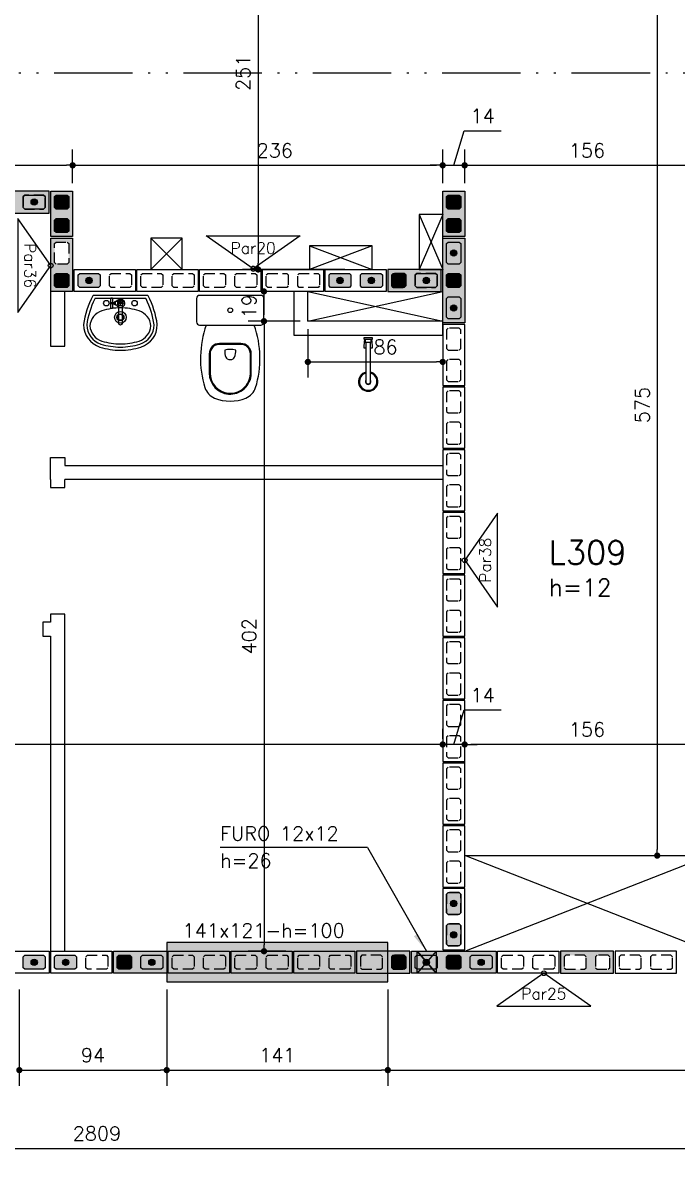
# Model space of a CAD drawing. Extents: x -14651 to 11095, y -4567 to -1290.
# Drawn here: x 1807 to 2224, y -4285 to -3557 of the extents above; entities that cross this region are included whole.
import ezdxf
from ezdxf.enums import TextEntityAlignment as Align

# ---------------------------------------------------------------- set-up
doc = ezdxf.new("R2010")
doc.units = 0
doc.header["$LTSCALE"] = 25
doc.linetypes.add('DASHED2', pattern=[0.375, 0.25, -0.125])
doc.linetypes.add('ESTILO_TQS_0004', pattern=[3.3, 2, -0.4, 0.05, -0.4, 0.05, -0.4])
for name, color, linetype in [('213', 252, 'Continuous'), ('241', 2, 'Continuous'), ('247', 50, 'Continuous'), ('248', 100, 'Continuous'), ('249', 20, 'Continuous'), ('252', 1, 'Continuous'), ('ABERTURAS', 53, 'Continuous'), ('ac-furo', 170, 'Continuous'), ('ALVENARIA NÃO ESTRUTURAL', 242, 'Continuous'), ('Arranque', 14, 'Continuous'), ('COTA', 1, 'Continuous'), ('EIXOS', 1, 'ESTILO_TQS_0004'), ('FERRO', 5, 'Continuous'), ('H2', 252, 'Continuous'), ('L-D', 2, 'Continuous'), ('L-N', 4, 'Continuous'), ('Linha_fina', 1, 'Continuous'), ('Pena_1', 1, 'Continuous'), ('Pena_2', 2, 'Continuous'), ('PROJ', 252, 'Continuous'), ('T1', 2, 'Continuous'), ('TJANELA', 2, 'Continuous'), ('VIGA', 3, 'Continuous'), ('XREF-MC41-BAS-PLN-AMO-FINAIS-02.03.08.09$0$BLC_LOU_ATOMO', 1, 'Continuous')]:
    doc.layers.add(name, color=color, linetype=linetype)
doc.styles.add('COTA', font='romans.shx')
doc.styles.get("Standard").update_dxf_attribs({"font": 'romans.shx'})
doc.styles.add('Texto1', font='romans.shx', dxfattribs={"height": 9})
doc.dimstyles.new('forma', dxfattribs={"dimscale": 5, "dimtxt": 1.8, "dimasz": 0.8, "dimexe": 2, "dimexo": 1, "dimgap": 1, "dimtad": 1, "dimdec": 1, "dimzin": 9, "dimtxsty": 'COTA', "dimblk1": 'DOT', "dimblk2": 'DOT', "dimsah": 1, "dimcen": 0, "dimdle": 1, "dimclrd": 256, "dimclre": 256, "dimclrt": 2, "dimadec": 0, "dimazin": 0, "dimtfac": 1, "dimtdec": 0, "dimtmove": 0, "dimatfit": 3, "dimfxl": 1, "dimtolj": 1, "dimtzin": 0, "dimarcsym": 0})

# ---------------------------------------------------------------- blocks, each defined once
blk = doc.blocks.new('P4015', base_point=(5842102.11612, -8124149.02973))
blk.add_lwpolyline([(5842082.61612, -8124156.02973), (5842121.61612, -8124156.02973), (5842121.61612, -8124142.02973), (5842082.61612, -8124142.02973), (5842082.61612, -8124156.02973)])
at = {"color": 1, "linetype": 'DASHED2'}
for points in [[(5842085.11612, -8124152.52973), (5842086.11612, -8124153.52973), (5842098.11612, -8124153.52973), (5842099.11612, -8124152.52973), (5842099.11612, -8124145.52973), (5842098.11612, -8124144.52973), (5842086.11612, -8124144.52973), (5842085.11612, -8124145.52973), (5842085.11612, -8124152.52973)], [(5842105.11612, -8124152.52973), (5842106.11612, -8124153.52973), (5842118.11612, -8124153.52973), (5842119.11612, -8124152.52973), (5842119.11612, -8124145.52973), (5842118.11612, -8124144.52973), (5842106.11612, -8124144.52973), (5842105.11612, -8124145.52973), (5842105.11612, -8124152.52973)]]:
    blk.add_lwpolyline(points, dxfattribs=at)
blk = doc.blocks.new('P3515')
at = {"layer": '248'}
h = blk.add_hatch(color=100, dxfattribs=at)
h.paths.add_polyline_path([(17, 7), (-17, 7), (-17, -7), (17, -7)])
h.paths.add_polyline_path([(-5.5, -3.5), (-6.5, -4.5), (-13.5, -4.5), (-14.5, -3.5), (-14.5, 3.5), (-13.5, 4.5), (-6.5, 4.5), (-5.5, 3.5)], flags=16)
h.paths.add_polyline_path([(0.5, 3.5), (1.5, 4.5), (13.5, 4.5), (14.5, 3.5), (14.5, -3.5), (13.5, -4.5), (1.5, -4.5), (0.5, -3.5)], flags=16)
blk.add_lwpolyline([(-17, -7), (17, -7), (17, 7), (-17, 7), (-17, -7)])
at = {"color": 1, "linetype": 'DASHED2'}
for points in [[(-14.5, -3.5), (-13.5, -4.5), (-6.5, -4.5), (-5.5, -3.5), (-5.5, 3.5), (-6.5, 4.5), (-13.5, 4.5), (-14.5, 3.5), (-14.5, -3.5)], [(0.5, -3.5), (1.5, -4.5), (13.5, -4.5), (14.5, -3.5), (14.5, 3.5), (13.5, 4.5), (1.5, 4.5), (0.5, 3.5), (0.5, -3.5)]]:
    blk.add_lwpolyline(points, dxfattribs=at)
blk = doc.blocks.new('P5515')
at = {"layer": '249'}
h = blk.add_hatch(color=20, dxfattribs=at)
h.paths.add_polyline_path([(-27, 7), (-27, -7), (27, -7), (27, 7)])
h.paths.add_polyline_path([(-10.5, -3.5), (-11.5, -4.5), (-23.5, -4.5), (-24.5, -3.5), (-24.5, 3.5), (-23.5, 4.5), (-11.5, 4.5), (-10.5, 3.5)], flags=16)
h.paths.add_polyline_path([(-4.5, 3.5), (-3.5, 4.5), (3.5, 4.5), (4.5, 3.5), (4.5, -3.5), (3.5, -4.5), (-3.5, -4.5), (-4.5, -3.5)], flags=16)
h.paths.add_polyline_path([(10.5, 3.5), (11.5, 4.5), (23.5, 4.5), (24.5, 3.5), (24.5, -3.5), (23.5, -4.5), (11.5, -4.5), (10.5, -3.5)], flags=16)
blk.add_lwpolyline([(27, 7), (-27, 7), (-27, -7), (27, -7), (27, 7)])
at = {"color": 1, "linetype": 'DASHED2'}
for points in [[(-10.5, 3.5), (-11.5, 4.5), (-23.5, 4.5), (-24.5, 3.5), (-24.5, -3.5), (-23.5, -4.5), (-11.5, -4.5), (-10.5, -3.5), (-10.5, 3.5)], [(4.5, 3.5), (3.5, 4.5), (-3.5, 4.5), (-4.5, 3.5), (-4.5, -3.5), (-3.5, -4.5), (3.5, -4.5), (4.5, -3.5), (4.5, 3.5)], [(24.5, 3.5), (23.5, 4.5), (11.5, 4.5), (10.5, 3.5), (10.5, -3.5), (11.5, -4.5), (23.5, -4.5), (24.5, -3.5), (24.5, 3.5)]]:
    blk.add_lwpolyline(points, dxfattribs=at)
blk = doc.blocks.new('P3015')
at = {"layer": '252'}
h = blk.add_hatch(color=21, dxfattribs=at)
h.paths.add_polyline_path([(14.5, -7), (14.5, 7), (-14.5, 7), (-14.5, -7)])
h.paths.add_polyline_path([(3, 3.5), (4, 4.5), (11, 4.5), (12, 3.5), (12, -3.5), (11, -4.5), (4, -4.5), (3, -3.5)], flags=16)
h.paths.add_polyline_path([(-3, -3.5), (-4, -4.5), (-11, -4.5), (-12, -3.5), (-12, 3.5), (-11, 4.5), (-4, 4.5), (-3, 3.5)], flags=16)
blk.add_lwpolyline([(-14.5, -7), (14.5, -7), (14.5, 7), (-14.5, 7), (-14.5, -7)])
at = {"color": 1, "linetype": 'DASHED2'}
for points in [[(-12, -3.5), (-11, -4.5), (-4, -4.5), (-3, -3.5), (-3, 3.5), (-4, 4.5), (-11, 4.5), (-12, 3.5), (-12, -3.5)], [(3, -3.5), (4, -4.5), (11, -4.5), (12, -3.5), (12, 3.5), (11, 4.5), (4, 4.5), (3, 3.5), (3, -3.5)]]:
    blk.add_lwpolyline(points, dxfattribs=at)
blk = doc.blocks.new('_IDNPAR_2')
at = {"color": 3}
blk.add_lwpolyline([(1, -0.7), (0, 0), (-1, -0.7)], close=True, dxfattribs=at)
blk.add_circle((0, 0), 0.05, dxfattribs=at)
at = {"layer": '247', "color": 2, "style": 'COTA', "flags": 8}
blk.add_attdef('ID', text='', height=0.24, dxfattribs=at).set_placement((0, -0.438), align=Align.MIDDLE_CENTER)
blk = doc.blocks.new('GR-1409')
at = {"layer": '213'}
h = blk.add_hatch(color=256, dxfattribs=at)
h.paths.add_polyline_path([(-6, 4.5), (-7, 3.5), (-7, -3.5), (-6, -4.5), (6, -4.5), (7, -3.5), (7, 3.5), (6, 4.5)])
h.paths.add_polyline_path([(-2, 0, 1), (2, 0, 1)], flags=16)
at = {"layer": 'Arranque'}
blk.add_hatch(color=256, dxfattribs=at).paths.add_polyline_path([(-2, 0, 1), (2, 0, 1)])
at = {"layer": '213'}
blk.add_lwpolyline([(-7, 3.5), (-6, 4.5), (6, 4.5), (7, 3.5), (7, -3.5), (6, -4.5), (-6, -4.5), (-7, -3.5), (-7, 3.5)], dxfattribs=at)
at = {"layer": 'FERRO', "linetype": 'Continuous'}
blk.add_circle((0, 0), 2, dxfattribs=at)
blk = doc.blocks.new('GR-0909')
at = {"layer": '213'}
h = blk.add_hatch(color=256, dxfattribs=at)
h.paths.add_polyline_path([(3.5, -4.5), (4.5, -3.5), (4.500001, 3.5), (3.500001, 4.5), (-3.499999, 4.5), (-4.499999, 3.5), (-4.5, -3.5), (-3.5, -4.5)])
h.paths.add_polyline_path([(-2, 0, -1), (2, 0, -1)], flags=16)
at = {"layer": 'Arranque'}
blk.add_hatch(color=256, dxfattribs=at).paths.add_polyline_path([(2, 0, 1), (-2, 0, 1)])
at = {"layer": '213'}
blk.add_lwpolyline([(3.500001, 4.5), (4.500001, 3.5), (4.5, -3.5), (3.5, -4.5), (-3.5, -4.5), (-4.5, -3.5), (-4.499999, 3.5), (-3.499999, 4.5), (3.500001, 4.5)], dxfattribs=at)
at = {"layer": 'FERRO', "linetype": 'Continuous'}
blk.add_circle((0, 0), 2, dxfattribs=at)
blk = doc.blocks.new('_Dot')
at = {"color": 0, "linetype": 'ByBlock', "lineweight": -2}
blk.add_line((-0.5, 0), (-1, 0), dxfattribs=at)
at = {"color": 0, "linetype": 'ByBlock', "const_width": 0.5}
blk.add_lwpolyline([(-0.25, 0, 1), (0.25, 0, 1)], format="xyb", close=True, dxfattribs=at)
blk = doc.blocks.new('*D114')
at = {"layer": 'COTA', "lineweight": -2, "transparency": 16777216}
for p, q in [((1804.52, -4174.1), (1804.52, -4235.44)), ((1898.52, -4174.1), (1898.52, -4235.44)), ((1808.52, -4225.44), (1894.52, -4225.44))]:
    blk.add_line(p, q, dxfattribs=at)
at = {"layer": 'Defpoints', "color": 0, "transparency": 16777216}
for p in [(1804.52, -4169.1), (1898.52, -4169.1), (1898.52, -4225.44)]:
    blk.add_point(p, dxfattribs=at)
at = {"layer": 'COTA', "lineweight": -2, "transparency": 16777216, "xscale": 4, "yscale": 4, "zscale": 4, "rotation": 180}
blk.add_blockref('_Dot', (1804.52, -4225.44), dxfattribs=at)
at = {"layer": 'COTA', "lineweight": -2, "transparency": 16777216, "xscale": 4, "yscale": 4, "zscale": 4}
blk.add_blockref('_Dot', (1898.52, -4225.44), dxfattribs=at)
at = {"layer": 'COTA', "color": 2, "transparency": 16777216, "insert": (1851.52, -4215.94), "char_height": 9, "attachment_point": 5, "style": 'COTA'}
blk.add_mtext('\\A1;94 ', dxfattribs=at)
blk = doc.blocks.new('*D115')
at = {"layer": 'COTA', "lineweight": -2, "transparency": 16777216}
for p, q in [((1898.52, -4174.1), (1898.52, -4235.44)), ((2039.52, -4174.1), (2039.52, -4235.44)), ((1902.52, -4225.44), (2035.52, -4225.44))]:
    blk.add_line(p, q, dxfattribs=at)
at = {"layer": 'Defpoints', "color": 0, "transparency": 16777216}
for p in [(1898.52, -4169.1), (2039.52, -4169.1), (2039.52, -4225.44)]:
    blk.add_point(p, dxfattribs=at)
at = {"layer": 'COTA', "lineweight": -2, "transparency": 16777216, "xscale": 4, "yscale": 4, "zscale": 4, "rotation": 180}
blk.add_blockref('_Dot', (1898.52, -4225.44), dxfattribs=at)
at = {"layer": 'COTA', "lineweight": -2, "transparency": 16777216, "xscale": 4, "yscale": 4, "zscale": 4}
blk.add_blockref('_Dot', (2039.52, -4225.44), dxfattribs=at)
at = {"layer": 'COTA', "color": 2, "transparency": 16777216, "insert": (1969.02, -4215.94), "char_height": 9, "attachment_point": 5, "style": 'COTA'}
blk.add_mtext('\\A1;141 ', dxfattribs=at)
blk = doc.blocks.new('*D116')
at = {"layer": 'COTA', "lineweight": -2, "transparency": 16777216}
for p, q in [((2039.52, -4174.1), (2039.52, -4235.44)), ((2493.52, -4174.1), (2493.52, -4235.44)), ((2043.52, -4225.44), (2489.52, -4225.44))]:
    blk.add_line(p, q, dxfattribs=at)
at = {"layer": 'Defpoints', "color": 0, "transparency": 16777216}
for p in [(2039.52, -4169.1), (2493.52, -4169.1), (2493.52, -4225.44)]:
    blk.add_point(p, dxfattribs=at)
at = {"layer": 'COTA', "lineweight": -2, "transparency": 16777216, "xscale": 4, "yscale": 4, "zscale": 4, "rotation": 180}
blk.add_blockref('_Dot', (2039.52, -4225.44), dxfattribs=at)
at = {"layer": 'COTA', "lineweight": -2, "transparency": 16777216, "xscale": 4, "yscale": 4, "zscale": 4}
blk.add_blockref('_Dot', (2493.52, -4225.44), dxfattribs=at)
at = {"layer": 'COTA', "color": 2, "transparency": 16777216, "insert": (2266.52, -4215.94), "char_height": 9, "attachment_point": 5, "style": 'COTA'}
blk.add_mtext('\\A1;454 ', dxfattribs=at)
blk = doc.blocks.new('*D122')
at = {"layer": 'COTA', "lineweight": -2, "transparency": 16777216}
for p, q in [((449.52, -4168.6), (449.52, -4285.45)), ((3258.52, -4168.6), (3258.52, -4285.45)), ((453.52, -4275.45), (3254.52, -4275.45))]:
    blk.add_line(p, q, dxfattribs=at)
at = {"layer": 'Defpoints', "color": 0, "transparency": 16777216}
for p in [(449.52, -4163.6), (3258.52, -4163.6), (3258.52, -4275.45)]:
    blk.add_point(p, dxfattribs=at)
at = {"layer": 'COTA', "lineweight": -2, "transparency": 16777216, "xscale": 4, "yscale": 4, "zscale": 4, "rotation": 180}
blk.add_blockref('_Dot', (449.52, -4275.45), dxfattribs=at)
at = {"layer": 'COTA', "lineweight": -2, "transparency": 16777216, "xscale": 4, "yscale": 4, "zscale": 4}
blk.add_blockref('_Dot', (3258.52, -4275.45), dxfattribs=at)
at = {"layer": 'COTA', "color": 2, "transparency": 16777216, "insert": (1854.02, -4265.95), "char_height": 9, "attachment_point": 5, "style": 'COTA'}
blk.add_mtext('\\A1;2809 ', dxfattribs=at)
blk = doc.blocks.new('XREF-MC41-BAS-PLN-AMO-FINAIS-02.03.08.09$0$CUBA03')
at = {"layer": 'PROJ'}
for p, q in [((-0.01, -0.05), (0.01, -0.05)), ((0, -0.06), (0, -0.04))]:
    blk.add_line(p, q, dxfattribs=at)
for points in [[(-0.1306, -0.3297, 0.077416), (0, -0.35, 0.077416), (0.1306, -0.3297, 0.326333), (0.235, -0.1868, 0.08687), (0.1764, -0.0027, 0.279276), (0.172, 0), (-0.172, 0, 0.279276), (-0.1764, -0.0027, 0.08687), (-0.235, -0.1868, 0.326333)], [(0.215, -0.1881, 0.080556), (0.1642, -0.0228, 0.285352), (0.1597, -0.02), (-0.1597, -0.02, 0.285352), (-0.1642, -0.0228, 0.080556), (-0.215, -0.1881, 0.323537), (-0.1245, -0.3106, 0.077416), (0, -0.33, 0.077416), (0.1245, -0.3106, 0.323537)], [(0.1185, -0.0985, 0.077416), (0, -0.08, 0.077416), (-0.1185, -0.0985, 0.305715), (-0.1947, -0.195, 0.305715), (-0.1185, -0.2915, 0.077416), (0, -0.31, 0.077416), (0.1185, -0.2915, 0.305715), (0.1947, -0.195, 0.305715)]]:
    blk.add_lwpolyline(points, format="xyb", close=True, dxfattribs=at)
for centre, radius in [((-0.09, -0.05), 0.0175), ((0, -0.05), 0.0175), ((0.09, -0.05), 0.0175), ((0, -0.14), 0.0375), ((0, -0.14), 0.0225)]:
    blk.add_circle(centre, radius, dxfattribs=at)
blk = doc.blocks.new('A$Cf20c1e06')
at = {"layer": 'ALVENARIA NÃO ESTRUTURAL'}
for p, q in [((18.2327, 6.6353), (18.1427, 6.6353)), ((18.1427, 6.6353), (18.1427, 6.2853)), ((18.2327, 6.2853), (18.2327, 6.6353)), ((19.6927, 6.6353), (19.6927, 6.3553)), ((19.7827, 6.6353), (19.6927, 6.6353)), ((19.6927, 6.6353), (19.6927, 6.6353)), ((19.6927, 6.6353), (19.6927, 6.3553)), ((19.7527, 6.6353), (19.6927, 6.6353)), ((19.7827, 6.4453), (19.7827, 6.6353)), ((20.6427, 6.4453), (19.7827, 6.4453)), ((20.6427, 6.3553), (20.6427, 6.4453)), ((20.6427, 6.3553), (20.6427, 6.4153)), ((19.6927, 6.3553), (20.6427, 6.3553)), ((19.6927, 6.3553), (20.6427, 6.3553)), ((18.1427, 6.2853), (18.2327, 6.2853)), ((18.1427, 5.4353), (18.1427, 5.5753)), ((18.1427, 5.5753), (18.2327, 5.5753)), ((18.2327, 5.5753), (18.2327, 5.5253)), ((18.2327, 5.5253), (20.6427, 5.5253)), ((20.6427, 5.5253), (20.6427, 5.4353)), ((18.1427, 5.4353), (18.1427, 5.3853)), ((20.6427, 5.4353), (18.2327, 5.4353)), ((18.2327, 5.3853), (18.2327, 5.4353)), ((18.1427, 5.3853), (18.2327, 5.3853)), ((18.1427, 4.5253), (18.0927, 4.5253)), ((18.0927, 4.5253), (18.0927, 4.4353)), ((18.2327, 4.5753), (18.1427, 4.5753)), ((18.1427, 4.5753), (18.1427, 4.5253)), ((18.2327, 2.4253), (18.2327, 4.5753)), ((18.0927, 4.4353), (18.1427, 4.4353)), ((18.1427, 4.4353), (18.1427, 2.4253)), ((18.1427, 2.4253), (18.2327, 2.4253))]:
    blk.add_line(p, q, dxfattribs=at)
at = {"layer": 'Pena_1'}
for p, q in [((19.7827, 6.6353), (20.6427, 6.4453)), ((19.7827, 6.4453), (20.6427, 6.6353))]:
    blk.add_line(p, q, dxfattribs=at)
at = {"layer": 'PROJ'}
for points in [[(18.5366, 6.5655), (18.5511, 6.5655), (18.5511, 6.571), (18.5565, 6.571), (18.5565, 6.573), (18.5644, 6.573, -1.408938), (18.598, 6.5354), (18.5981, 6.4307, -0.999996), (18.5775, 6.4307), (18.5775, 6.5354, -0.168827), (18.5644, 6.5472), (18.5565, 6.5472), (18.5565, 6.5492), (18.5511, 6.5492), (18.5511, 6.5547), (18.5366, 6.5547), (18.5366, 6.5266), (18.5257, 6.5266), (18.5257, 6.5936), (18.5366, 6.5936), (18.5366, 6.5656)], [(19.0727, 6.4803), (19.0727, 6.4443), (19.0727, 6.4403, 0.414214), (19.0927, 6.4203), (19.4827, 6.4203, 0.414214), (19.5027, 6.4403), (19.5027, 6.5903, 0.414214), (19.4827, 6.6103), (19.0927, 6.6103, 0.414214), (19.0727, 6.5903)], [(19.1594, 6.2369), (19.1594, 6.1142, 0.391339), (19.2777, 5.9863, 0.428002), (19.416, 6.1102), (19.4161, 6.2369, 0.416278), (19.3553, 6.2977), (19.2201, 6.2977, 0.413625)], [(19.3228, 6.2614, 0.10791), (19.2526, 6.261, 0.124585), (19.2604, 6.2164, 0.161338), (19.2691, 6.2045, 0.122351), (19.2877, 6.2, 0.122351), (19.3064, 6.2045, 0.167944), (19.3151, 6.2164, 0.125904), (19.3228, 6.2614)]]:
    blk.add_lwpolyline(points, format="xyb", close=True, dxfattribs=at)
for points in [[(18.5366, 6.5655), (18.5366, 6.5602), (18.5366, 6.5601), (18.5366, 6.5547)], [(18.5511, 6.5655), (18.5511, 6.5547)], [(18.5565, 6.5492), (18.5565, 6.571)], [(18.5644, 6.573), (18.5761, 6.573)], [(18.5766, 6.5472), (18.5644, 6.5472)], [(18.5775, 6.5366), (18.5775, 6.5365)], [(20.1487, 6.3207), (20.1428, 6.3207), (20.1389, 6.275), (20.1522, 6.275)], [(20.1832, 6.275), (20.1959, 6.275), (20.1927, 6.3207), (20.1867, 6.3207)]]:
    blk.add_lwpolyline(points, dxfattribs=at)
for points in [[(18.5775, 6.5354), (18.5775, 6.5603, -0.995421), (18.598, 6.5603), (18.598, 6.5354)], [(19.1347, 6.4203, 0.160999), (19.1261, 6.0214, 0.2149), (19.1877, 5.9553, 0.2), (19.3877, 5.9553, 0.2149), (19.4494, 6.0214, 0.160999), (19.4408, 6.4203)], [(20.1927, 6.3303, 0.414214), (20.1947, 6.3323), (20.1947, 6.3403), (20.1407, 6.3403), (20.1407, 6.3323, 0.414214), (20.1427, 6.3303), (20.1927, 6.3303)], [(19.1537, 6.2369), (19.1537, 6.1142, 0.391339), (19.2773, 5.9806, 0.428196), (19.4217, 6.1101), (19.4217, 6.2369, 0.416194), (19.3553, 6.3033), (19.2201, 6.3033, 0.413638), (19.1537, 6.2369)], [(20.1467, 6.3303, -0.414214), (20.1487, 6.3283), (20.1487, 6.3128, 0.414214), (20.1507, 6.3108), (20.1847, 6.3108), (20.1867, 6.3128), (20.1867, 6.3283, -0.414214), (20.1887, 6.3303)], [(20.1522, 6.3108), (20.1522, 6.0603, 1), (20.1832, 6.0603), (20.1832, 6.3108)]]:
    blk.add_lwpolyline(points, format="xyb", dxfattribs=at)
for centre, radius in [((18.5311, 6.5601), 0.00544), ((18.5877, 6.4703), 0.019), ((19.2877, 6.5153), 0.015)]:
    blk.add_circle(centre, radius, dxfattribs=at)
for centre, radius, start, end in [((18.5877, 6.5603), 0.0173, 306.58515, 233.46354), ((20.1677, 6.0603), 0.062, 104.48238, 75.51462), ((20.1677, 6.0603), 0.0554, 106.24666, 73.74992), ((20.1677, 6.0603), 0.0179, 149.74513, 30.23478)]:
    blk.add_arc(centre, radius, start, end, dxfattribs=at)
at = {"layer": 'XREF-MC41-BAS-PLN-AMO-FINAIS-02.03.08.09$0$BLC_LOU_ATOMO'}
blk.add_blockref('XREF-MC41-BAS-PLN-AMO-FINAIS-02.03.08.09$0$CUBA03', (18.5877, 6.6103), dxfattribs=at)
blk = doc.blocks.new('furo 12 x12')
at = {"layer": 'H2'}
for points in [[(-1405.39, -3672.05), (-1399.38, -3665.04), (-1411.38, -3665.04)], [(-1411.38, -3679.04), (-1405.39, -3672.05), (-1411.38, -3665.04)], [(-1399.38, -3679.08), (-1399.38, -3665.04), (-1405.39, -3672.05)], [(-1405.39, -3672.05), (-1411.38, -3679.04), (-1411.38, -3679.08), (-1399.38, -3679.08)]]:
    blk.add_hatch(color=256, dxfattribs=at).paths.add_polyline_path(points)
at = {"layer": 'Pena_2', "ltscale": 0.5}
blk.add_lwpolyline([(-1411.38, -3665.04), (-1399.38, -3665.04), (-1399.38, -3679.08), (-1411.38, -3679.08)], close=True, dxfattribs=at)
at = {"layer": 'VIGA', "ltscale": 0.5}
for p, q in [((-1399.38, -3665.04), (-1411.38, -3679.04)), ((-1399.38, -3679.08), (-1411.38, -3665.04))]:
    blk.add_line(p, q, dxfattribs=at)
blk = doc.blocks.new('ss')
at = {"layer": 'Linha_fina'}
blk.add_solid([(0, 0), (-2.5, -0.29), (-2.5, 0.3)], dxfattribs=at)
blk = doc.blocks.new('*D177')
at = {"layer": 'COTA', "lineweight": -2, "transparency": 16777216}
for p, q in [((1649.52, -3659.6), (1649.52, -3638.13)), ((1838.52, -3659.6), (1838.52, -3638.13)), ((1653.52, -3648.13), (1834.52, -3648.13))]:
    blk.add_line(p, q, dxfattribs=at)
at = {"layer": 'Defpoints', "color": 0, "transparency": 16777216}
for p in [(1838.52, -3648.13), (1649.52, -3664.6), (1838.52, -3664.6)]:
    blk.add_point(p, dxfattribs=at)
at = {"layer": 'COTA', "lineweight": -2, "transparency": 16777216, "xscale": 4, "yscale": 4, "zscale": 4, "rotation": 180}
blk.add_blockref('_Dot', (1649.52, -3648.13), dxfattribs=at)
at = {"layer": 'COTA', "lineweight": -2, "transparency": 16777216, "xscale": 4, "yscale": 4, "zscale": 4}
blk.add_blockref('_Dot', (1838.52, -3648.13), dxfattribs=at)
at = {"layer": 'COTA', "color": 2, "transparency": 16777216, "insert": (1744.02, -3638.63), "char_height": 9, "attachment_point": 5, "style": 'COTA'}
blk.add_mtext('\\A1;189 ', dxfattribs=at)
blk = doc.blocks.new('*D178')
at = {"layer": 'COTA', "lineweight": -2, "transparency": 16777216}
for p, q in [((1838.52, -3659.6), (1838.52, -3638.13)), ((2074.52, -3659.6), (2074.52, -3638.13)), ((1842.52, -3648.13), (2070.52, -3648.13))]:
    blk.add_line(p, q, dxfattribs=at)
at = {"layer": 'Defpoints', "color": 0, "transparency": 16777216}
for p in [(2074.52, -3648.13), (1838.52, -3664.6), (2074.52, -3664.6)]:
    blk.add_point(p, dxfattribs=at)
at = {"layer": 'COTA', "lineweight": -2, "transparency": 16777216, "xscale": 4, "yscale": 4, "zscale": 4, "rotation": 180}
blk.add_blockref('_Dot', (1838.52, -3648.13), dxfattribs=at)
at = {"layer": 'COTA', "lineweight": -2, "transparency": 16777216, "xscale": 4, "yscale": 4, "zscale": 4}
blk.add_blockref('_Dot', (2074.52, -3648.13), dxfattribs=at)
at = {"layer": 'COTA', "color": 2, "transparency": 16777216, "insert": (1967.43, -3638.63), "char_height": 9, "attachment_point": 5, "style": 'COTA'}
blk.add_mtext('\\A1;236 ', dxfattribs=at)
blk = doc.blocks.new('*D179')
at = {"layer": 'COTA', "lineweight": -2, "transparency": 16777216}
for p, q in [((2081.52, -3648.13), (2088.12, -3626.13)), ((2088.12, -3626.13), (2111.83, -3626.13)), ((2074.52, -3659.6), (2074.52, -3638.13)), ((2088.52, -3659.6), (2088.52, -3638.13)), ((2070.52, -3648.13), (2066.52, -3648.13)), ((2074.52, -3648.13), (2088.52, -3648.13)), ((2074.52, -3648.13), (2088.52, -3648.13)), ((2092.52, -3648.13), (2096.52, -3648.13))]:
    blk.add_line(p, q, dxfattribs=at)
at = {"layer": 'Defpoints', "color": 0, "transparency": 16777216}
for p in [(2088.52, -3648.13), (2074.52, -3664.6), (2088.52, -3664.6)]:
    blk.add_point(p, dxfattribs=at)
at = {"layer": 'COTA', "lineweight": -2, "transparency": 16777216, "xscale": 4, "yscale": 4, "zscale": 4}
blk.add_blockref('_Dot', (2074.52, -3648.13), dxfattribs=at)
at = {"layer": 'COTA', "lineweight": -2, "transparency": 16777216, "xscale": 4, "yscale": 4, "zscale": 4, "rotation": 180}
blk.add_blockref('_Dot', (2088.52, -3648.13), dxfattribs=at)
at = {"layer": 'COTA', "color": 2, "transparency": 16777216, "insert": (2099.97, -3616.63), "char_height": 9, "attachment_point": 5, "style": 'COTA'}
blk.add_mtext('\\A1;14 ', dxfattribs=at)
blk = doc.blocks.new('*D180')
at = {"layer": 'COTA', "lineweight": -2, "transparency": 16777216}
for p, q in [((2088.52, -3659.6), (2088.52, -3638.13)), ((2244.52, -3659.6), (2244.52, -3638.13)), ((2092.52, -3648.13), (2240.52, -3648.13))]:
    blk.add_line(p, q, dxfattribs=at)
at = {"layer": 'Defpoints', "color": 0, "transparency": 16777216}
for p in [(2244.52, -3648.13), (2088.52, -3664.6), (2244.52, -3664.6)]:
    blk.add_point(p, dxfattribs=at)
at = {"layer": 'COTA', "lineweight": -2, "transparency": 16777216, "xscale": 4, "yscale": 4, "zscale": 4, "rotation": 180}
blk.add_blockref('_Dot', (2088.52, -3648.13), dxfattribs=at)
at = {"layer": 'COTA', "lineweight": -2, "transparency": 16777216, "xscale": 4, "yscale": 4, "zscale": 4}
blk.add_blockref('_Dot', (2244.52, -3648.13), dxfattribs=at)
at = {"layer": 'COTA', "color": 2, "transparency": 16777216, "insert": (2166.52, -3638.63), "char_height": 9, "attachment_point": 5, "style": 'COTA'}
blk.add_mtext('\\A1;156 ', dxfattribs=at)
blk = doc.blocks.new('*D289')
at = {"layer": 'COTA', "lineweight": -2, "transparency": 16777216}
for p, q in [((1983.52, -3728.6), (1950.52, -3728.6)), ((1960.52, -3732.6), (1960.52, -3743.6)), ((1983.52, -3747.6), (1950.52, -3747.6))]:
    blk.add_line(p, q, dxfattribs=at)
at = {"layer": 'Defpoints', "color": 0, "transparency": 16777216}
for p in [(1988.52, -3728.6), (1960.52, -3747.6), (1988.52, -3747.6)]:
    blk.add_point(p, dxfattribs=at)
at = {"layer": 'COTA', "lineweight": -2, "transparency": 16777216, "xscale": 4, "yscale": 4, "zscale": 4}
for p, rotation in [((1960.52, -3728.6), 90), ((1960.52, -3747.6), 270)]:
    blk.add_blockref('_Dot', p, dxfattribs=dict(at, rotation=rotation))
at = {"layer": 'COTA', "color": 2, "transparency": 16777216, "insert": (1951.02, -3738.1), "char_height": 9, "attachment_point": 5, "rotation": 90, "style": 'COTA'}
blk.add_mtext('\\A1;19 ', dxfattribs=at)
blk = doc.blocks.new('*D290')
at = {"layer": 'COTA', "lineweight": -2, "transparency": 16777216}
for p, q in [((1988.52, -3752.6), (1988.52, -3783.57)), ((2074.52, -3752.6), (2074.52, -3783.57)), ((1992.52, -3773.57), (2070.52, -3773.57))]:
    blk.add_line(p, q, dxfattribs=at)
at = {"layer": 'Defpoints', "color": 0, "transparency": 16777216}
for p in [(1988.52, -3747.6), (2074.52, -3747.6), (2074.52, -3773.57)]:
    blk.add_point(p, dxfattribs=at)
at = {"layer": 'COTA', "lineweight": -2, "transparency": 16777216, "xscale": 4, "yscale": 4, "zscale": 4, "rotation": 180}
blk.add_blockref('_Dot', (1988.52, -3773.57), dxfattribs=at)
at = {"layer": 'COTA', "lineweight": -2, "transparency": 16777216, "xscale": 4, "yscale": 4, "zscale": 4}
blk.add_blockref('_Dot', (2074.52, -3773.57), dxfattribs=at)
at = {"layer": 'COTA', "color": 2, "transparency": 16777216, "insert": (2038.06, -3764.07), "char_height": 9, "attachment_point": 5, "style": 'COTA'}
blk.add_mtext('\\A1;86 ', dxfattribs=at)
blk = doc.blocks.new('*D211')
at = {"layer": 'COTA', "lineweight": -2, "transparency": 16777216}
for p, q in [((1983.52, -3747.6), (1950.56, -3747.6)), ((1960.56, -3751.6), (1960.56, -4145.6)), ((1974.52, -4149.6), (1950.56, -4149.6))]:
    blk.add_line(p, q, dxfattribs=at)
at = {"layer": 'Defpoints', "color": 0, "transparency": 16777216}
for p in [(1988.52, -3747.6), (1960.56, -4149.6), (1979.52, -4149.6)]:
    blk.add_point(p, dxfattribs=at)
at = {"layer": 'COTA', "lineweight": -2, "transparency": 16777216, "xscale": 4, "yscale": 4, "zscale": 4}
for p, rotation in [((1960.56, -3747.6), 90), ((1960.56, -4149.6), 270)]:
    blk.add_blockref('_Dot', p, dxfattribs=dict(at, rotation=rotation))
at = {"layer": 'COTA', "color": 2, "transparency": 16777216, "insert": (1951.06, -3948.6), "char_height": 9, "attachment_point": 5, "rotation": 90, "style": 'COTA'}
blk.add_mtext('\\A1;402 ', dxfattribs=at)
blk = doc.blocks.new('*D239')
at = {"layer": 'COTA', "lineweight": -2, "transparency": 16777216}
for p, q in [((2014.02, -3463.6), (1946.82, -3463.6)), ((1956.82, -3467.6), (1956.82, -3710.6)), ((2012.04, -3714.6), (1946.82, -3714.6))]:
    blk.add_line(p, q, dxfattribs=at)
at = {"layer": 'Defpoints', "color": 0, "transparency": 16777216}
for p in [(2019.02, -3463.6), (1956.82, -3714.6), (2017.04, -3714.6)]:
    blk.add_point(p, dxfattribs=at)
at = {"layer": 'COTA', "lineweight": -2, "transparency": 16777216, "xscale": 4, "yscale": 4, "zscale": 4}
for p, rotation in [((1956.82, -3463.6), 90), ((1956.82, -3714.6), 270)]:
    blk.add_blockref('_Dot', p, dxfattribs=dict(at, rotation=rotation))
at = {"layer": 'COTA', "color": 2, "transparency": 16777216, "insert": (1947.32, -3589.1), "char_height": 9, "attachment_point": 5, "rotation": 90, "style": 'COTA'}
blk.add_mtext('\\A1;251 ', dxfattribs=at)
blk = doc.blocks.new('*D244')
at = {"layer": 'COTA', "lineweight": -2, "transparency": 16777216}
for p, q in [((2088.52, -4033.61), (2088.52, -4007.65)), ((2244.52, -4025.32), (2244.52, -4007.65)), ((2240.52, -4017.65), (2092.52, -4017.65))]:
    blk.add_line(p, q, dxfattribs=at)
at = {"layer": 'Defpoints', "color": 0, "transparency": 16777216}
for p in [(2088.52, -4017.65), (2244.52, -4030.32), (2088.52, -4038.61)]:
    blk.add_point(p, dxfattribs=at)
at = {"layer": 'COTA', "lineweight": -2, "transparency": 16777216, "xscale": 4, "yscale": 4, "zscale": 4, "rotation": 180}
blk.add_blockref('_Dot', (2088.52, -4017.65), dxfattribs=at)
at = {"layer": 'COTA', "lineweight": -2, "transparency": 16777216, "xscale": 4, "yscale": 4, "zscale": 4}
blk.add_blockref('_Dot', (2244.52, -4017.65), dxfattribs=at)
at = {"layer": 'COTA', "color": 2, "transparency": 16777216, "insert": (2166.52, -4008.15), "char_height": 9, "attachment_point": 5, "style": 'COTA'}
blk.add_mtext('\\A1;156 ', dxfattribs=at)
blk = doc.blocks.new('*D245')
at = {"layer": 'COTA', "lineweight": -2, "transparency": 16777216}
for p, q in [((2081.52, -4017.65), (2088.12, -3995.65)), ((2088.12, -3995.65), (2111.83, -3995.65)), ((2074.52, -4014.11), (2074.52, -4007.65)), ((2088.52, -4033.61), (2088.52, -4007.65)), ((2070.52, -4017.65), (2066.52, -4017.65)), ((2088.52, -4017.65), (2074.52, -4017.65)), ((2088.52, -4017.65), (2074.52, -4017.65)), ((2092.52, -4017.65), (2096.52, -4017.65))]:
    blk.add_line(p, q, dxfattribs=at)
at = {"layer": 'Defpoints', "color": 0, "transparency": 16777216}
for p in [(2074.52, -4017.65), (2074.52, -4019.11), (2088.52, -4038.61)]:
    blk.add_point(p, dxfattribs=at)
at = {"layer": 'COTA', "lineweight": -2, "transparency": 16777216, "xscale": 4, "yscale": 4, "zscale": 4}
blk.add_blockref('_Dot', (2074.52, -4017.65), dxfattribs=at)
at = {"layer": 'COTA', "lineweight": -2, "transparency": 16777216, "xscale": 4, "yscale": 4, "zscale": 4, "rotation": 180}
blk.add_blockref('_Dot', (2088.52, -4017.65), dxfattribs=at)
at = {"layer": 'COTA', "color": 2, "transparency": 16777216, "insert": (2099.97, -3986.15), "char_height": 9, "attachment_point": 5, "style": 'COTA'}
blk.add_mtext('\\A1;14 ', dxfattribs=at)
blk = doc.blocks.new('*D246')
at = {"layer": 'COTA', "lineweight": -2, "transparency": 16777216}
for p, q in [((1501.52, -4012.65), (1501.52, -4007.65)), ((2074.52, -4014.11), (2074.52, -4007.65)), ((2070.52, -4017.65), (1505.52, -4017.65))]:
    blk.add_line(p, q, dxfattribs=at)
at = {"layer": 'Defpoints', "color": 0, "transparency": 16777216}
for p in [(1501.52, -4017.65), (1501.52, -4017.65), (2074.52, -4019.11)]:
    blk.add_point(p, dxfattribs=at)
at = {"layer": 'COTA', "lineweight": -2, "transparency": 16777216, "xscale": 4, "yscale": 4, "zscale": 4, "rotation": 180}
blk.add_blockref('_Dot', (1501.52, -4017.65), dxfattribs=at)
at = {"layer": 'COTA', "lineweight": -2, "transparency": 16777216, "xscale": 4, "yscale": 4, "zscale": 4}
blk.add_blockref('_Dot', (2074.52, -4017.65), dxfattribs=at)
at = {"layer": 'COTA', "color": 2, "transparency": 16777216, "insert": (1788.02, -4008.15), "char_height": 9, "attachment_point": 5, "style": 'COTA'}
blk.add_mtext('\\A1;573 ', dxfattribs=at)
blk = doc.blocks.new('*D254')
at = {"layer": 'COTA', "lineweight": -2, "transparency": 16777216}
for p, q in [((2164.52, -3513.6), (2221.31, -3513.6)), ((2211.31, -3517.6), (2211.31, -4084.58)), ((2171.52, -4088.58), (2221.31, -4088.58))]:
    blk.add_line(p, q, dxfattribs=at)
at = {"layer": 'Defpoints', "color": 0, "transparency": 16777216}
for p in [(2159.52, -3513.6), (2166.52, -4088.58), (2211.31, -4088.58)]:
    blk.add_point(p, dxfattribs=at)
at = {"layer": 'COTA', "lineweight": -2, "transparency": 16777216, "xscale": 4, "yscale": 4, "zscale": 4}
for p, rotation in [((2211.31, -3513.6), 90), ((2211.31, -4088.58), 270)]:
    blk.add_blockref('_Dot', p, dxfattribs=dict(at, rotation=rotation))
at = {"layer": 'COTA', "color": 2, "transparency": 16777216, "insert": (2201.81, -3801.09), "char_height": 9, "attachment_point": 5, "rotation": 90, "style": 'COTA'}
blk.add_mtext('\\A1;575 ', dxfattribs=at)

msp = doc.modelspace()

# ---------------------------------------------------------------- hatches: boundary and pattern name
at = {"layer": 'ABERTURAS', "transparency": 33554457}
msp.add_hatch(color=256, dxfattribs=at).paths.add_polyline_path([(1898.52, -4169.1), (2039.52, -4169.1), (2039.52, -4144.1), (1898.52, -4144.1)])

# ---------------------------------------------------------------- linework, layer by layer
at = {"layer": 'ABERTURAS'}
msp.add_lwpolyline([(1898.52, -4169.1), (2039.52, -4169.1), (2039.52, -4144.1), (1898.52, -4144.1)], close=True, dxfattribs=at)
at = {"layer": 'ac-furo'}
for p, q in [((2070.27, -4149.6), (2058.27, -4163.6)), ((2058.27, -4149.6), (2070.27, -4163.6)), ((2070.3, -4149.6), (2058.3, -4163.6)), ((2058.3, -4149.6), (2070.3, -4163.6))]:
    msp.add_line(p, q, dxfattribs=at)
for points in [[(2058.27, -4149.6), (2070.27, -4149.6), (2070.27, -4163.6), (2058.27, -4163.6)], [(2058.3, -4149.6), (2070.3, -4149.6), (2070.3, -4163.6), (2058.3, -4163.6)]]:
    msp.add_lwpolyline(points, close=True, dxfattribs=at)
at = {"layer": 'EIXOS'}
msp.add_line((11.7, -3589.1), (3495.96, -3589.1), dxfattribs=at)
at = {"layer": 'Linha_fina'}
for q in [(1932.57, -4083.5), (2064.21, -4149.6)]:
    msp.add_line((2026.54, -4083.5), q, dxfattribs=at)
for points in [[(2088.52, -4149.6), (2244.52, -4088.58)], [(2244.52, -4149.6), (2088.52, -4088.58)]]:
    msp.add_lwpolyline(points, dxfattribs=at)
at = {"layer": 'Pena_1'}
for points in [[(2059.52, -3679.6), (2059.52, -3714.6), (2074.52, -3714.6), (2074.52, -3679.6), (2059.52, -3679.6)], [(2059.52, -3679.6), (2074.52, -3714.6)], [(2074.52, -3679.6), (2059.52, -3714.6)], [(1888.47, -3694.6), (1888.47, -3714.6), (1908.47, -3714.6), (1908.47, -3694.6), (1888.47, -3694.6)], [(1888.47, -3694.6), (1908.47, -3714.6)], [(1908.47, -3694.6), (1888.47, -3714.6)], [(1989.47, -3699.6), (1989.47, -3714.6), (2029.47, -3714.6), (2029.47, -3699.6), (1989.47, -3699.6)], [(1989.47, -3699.6), (2029.47, -3714.6)], [(2029.47, -3699.6), (1989.47, -3714.6)]]:
    msp.add_lwpolyline(points, dxfattribs=at)
at = {"layer": 'VIGA'}
msp.add_lwpolyline([(2088.52, -4088.58), (2244.52, -4088.58)], dxfattribs=at)

# ---------------------------------------------------------------- block references
for name, p in [('GR-1409', (1814.02, -3671.6)), ('GR-0909', (1831.52, -3671.6)), ('GR-0909', (2081.52, -3671.6)), ('GR-0909', (1831.52, -3686.6)), ('GR-0909', (2081.52, -3686.6)), ('GR-0909', (1831.52, -3721.6)), ('GR-1409', (1849.02, -3721.6)), ('GR-1409', (2009.02, -3721.6)), ('GR-1409', (2029.02, -3721.6)), ('GR-0909', (2046.52, -3721.6)), ('GR-1409', (2064.02, -3721.6)), ('GR-0909', (2081.52, -3721.6)), ('GR-1409', (1814.02, -4156.6)), ('GR-1409', (1834.02, -4156.6)), ('GR-0909', (1871.52, -4156.6)), ('GR-1409', (1889.02, -4156.6)), ('GR-0909', (2046.52, -4156.6)), ('GR-1409', (2064.02, -4156.6)), ('GR-0909', (2081.52, -4156.6)), ('GR-1409', (2099.02, -4156.6))]:
    msp.add_blockref(name, p)
at = {"rotation": 90}
for p in [(2081.52, -3704.1), (2081.52, -3739.1), (2081.52, -4119.1), (2081.52, -4139.1)]:
    msp.add_blockref('GR-1409', p, dxfattribs=at)
at = {"layer": '241'}
for p in [(1806.52, -3671.6), (2056.52, -3721.6)]:
    msp.add_blockref('P3515', p, dxfattribs=at)
at = {"layer": '241', "xscale": -1}
for name, p, rotation in [('P3015', (1831.52, -3679.1), 270), ('P3015', (2081.52, -3679.1), 270), ('P3515', (1831.52, -3711.6), 270), ('P5515', (2081.52, -3721.6), 90), ('P4015', (1804.02, -4156.6), 180), ('P4015', (1844.02, -4156.6), 180), ('P3515', (1881.52, -4156.6), 180), ('P4015', (1919.02, -4156.6), 180), ('P4015', (1959.02, -4156.6), 180), ('P4015', (1999.02, -4156.6), 180), ('P5515', (2081.52, -4156.6), 180), ('P4015', (2129.02, -4156.6), 180)]:
    msp.add_blockref(name, p, dxfattribs=dict(at, rotation=rotation))
for p in [(1859.02, -3721.6), (1899.02, -3721.6), (1939.02, -3721.6), (1979.02, -3721.6), (2019.02, -3721.6)]:
    msp.add_blockref('P4015', p, dxfattribs=at)
at = {"layer": '241'}
for name, p, rotation in [('P4015', (2081.52, -3769.1), 270), ('P4015', (2081.52, -3809.1), 270), ('P4015', (2081.52, -3849.1), 270), ('P4015', (2081.52, -3889.1), 270), ('P4015', (2081.52, -3929.1), 270), ('P4015', (2081.52, -3969.1), 270), ('P4015', (2081.52, -4009.1), 270), ('P4015', (2081.52, -4049.1), 270), ('P4015', (2081.52, -4089.1), 270), ('P4015', (2081.52, -4129.1), 270), ('P3515', (2036.52, -4156.6), 180), ('P3515', (2166.52, -4156.6), 180), ('P4015', (2204.02, -4156.6), 180)]:
    msp.add_blockref(name, p, dxfattribs=dict(at, rotation=rotation))
at = {"layer": '247', "linetype": 'Continuous', "xscale": 30, "yscale": 30, "zscale": 30}
for p, rotation, values in [((1824.52, -3712.11), 270, {'ID': 'Par36'}), ((2088.52, -3900.1), 90, {'ID': 'Par38'})]:
    msp.add_blockref('_IDNPAR_2', p, dxfattribs=dict(at, rotation=rotation)).add_auto_attribs(values)
at = {"layer": '247', "linetype": 'Continuous'}
ref = msp.add_blockref('_IDNPAR_2', (1953.65, -3714.1), dxfattribs=dict(at, xscale=-30, yscale=30, zscale=30, rotation=180))
ref.add_attrib('ID', 'Par20', dxfattribs={"color": 2, "height": 7.2, "style": 'COTA', "flags": 8}).set_placement((1953.65, -3700.95), align=Align.MIDDLE_CENTER)
at = {"layer": '247', "linetype": 'Continuous', "xscale": 30, "yscale": 30, "zscale": 30}
msp.add_blockref('_IDNPAR_2', (2139.02, -4163.6), dxfattribs=at).add_auto_attribs({'ID': 'Par25'})
at = {"layer": 'COTA', "xscale": 100, "yscale": 100, "zscale": 100}
msp.add_blockref('A$Cf20c1e06', (10.24, -4392.13), dxfattribs=at)
at = {"layer": 'COTA', "xscale": -4.999999999999998, "yscale": 4.999999999999998, "zscale": 4.999999999999998, "rotation": 123.6559025255237}
msp.add_blockref('ss', (2064.3, -4149.6), dxfattribs=at)
at = {"layer": 'COTA'}
msp.add_blockref('furo 12 x12', (3469.69, -484.55), dxfattribs=at)

# ---------------------------------------------------------------- texts
at = {"layer": 'L-D'}
msp.add_text('h=12', height=11, dxfattribs=at).set_placement((2142.15, -3923.02))
at = {"layer": 'L-N'}
msp.add_text('L309', height=15, dxfattribs=at).set_placement((2142.15, -3902.62))
at = {"layer": 'T1', "style": 'Texto1'}
for s, p in [('FURO 12x12', (1932.57, -4078.97)), ('h=26', (1932.59, -4096.27))]:
    msp.add_text(s, height=9, dxfattribs=at).set_placement(p)
at = {"layer": 'TJANELA', "style": 'Texto1'}
msp.add_text('141x121-h=100', height=9, dxfattribs=at).set_placement((1960.33, -4140.9), align=Align.CENTER)

# ---------------------------------------------------------------- dimensions: what is measured, and where the dimension line sits
at = {"layer": 'COTA'}
for base, p1, p2, picture, middle in [((1956.82, -3714.6), (2019.02, -3463.6), (2017.04, -3714.6), '*D239', (1947.32, -3589.1)), ((2211.31, -4088.58), (2159.52, -3513.6), (2166.52, -4088.58), '*D254', (2201.81, -3801.09)), ((1960.56, -4149.6), (1988.52, -3747.6), (1979.52, -4149.6), '*D211', (1951.06, -3948.6))]:
    dim = msp.add_linear_dim(base=base, p1=p1, p2=p2, angle=90, dimstyle='forma', override={"dimpost": ' '}, dxfattribs=at)
    dim.commit()
    dim.dimension.update_dxf_attribs({"geometry": picture, "text_midpoint": middle})
for base, p1, p2, override, picture, middle in [((2088.52, -3648.13), (2074.52, -3664.6), (2088.52, -3664.6), {"dimpost": ' ', "dimtmove": 1}, '*D179', (2093.12, -3616.63)), ((1838.52, -3648.13), (1649.52, -3664.6), (1838.52, -3664.6), {"dimpost": ' ', "dimtmove": 1}, '*D177', (1744.02, -3638.63)), ((2244.52, -3648.13), (2088.52, -3664.6), (2244.52, -3664.6), {"dimpost": ' ', "dimtmove": 1}, '*D180', (2166.52, -3638.63)), ((2074.52, -4017.65), (2088.52, -4038.61), (2074.52, -4019.11), {"dimpost": ' ', "dimtmove": 1}, '*D245', (2093.12, -3986.15)), ((1501.52, -4017.65), (2074.52, -4019.11), (1501.52, -4017.65), {"dimpost": ' ', "dimtmove": 1}, '*D246', (1788.02, -4008.15)), ((2088.52, -4017.65), (2244.52, -4030.32), (2088.52, -4038.61), {"dimpost": ' '}, '*D244', (2166.52, -4008.15)), ((3258.52, -4275.45), (449.52, -4163.6), (3258.52, -4163.6), {"dimpost": ' ', "dimtmove": 1}, '*D122', (1854.02, -4265.95)), ((1898.52, -4225.44), (1804.52, -4169.1), (1898.52, -4169.1), {"dimpost": ' ', "dimtmove": 1}, '*D114', (1851.52, -4215.94)), ((2039.52, -4225.44), (1898.52, -4169.1), (2039.52, -4169.1), {"dimpost": ' ', "dimtmove": 1}, '*D115', (1969.02, -4215.94)), ((2493.52, -4225.44), (2039.52, -4169.1), (2493.52, -4169.1), {"dimpost": ' ', "dimtmove": 1}, '*D116', (2266.52, -4215.94))]:
    dim = msp.add_linear_dim(base=base, p1=p1, p2=p2, dimstyle='forma', override=override, dxfattribs=at)
    dim.commit()
    dim.dimension.update_dxf_attribs({"geometry": picture, "text_midpoint": middle})
for base, p1, p2, override, picture, middle, dimtype in [((2074.52, -3648.13), (1838.52, -3664.6), (2074.52, -3664.6), {"dimpost": ' ', "dimtmove": 1}, '*D178', (1967.43, -3648.13), 128), ((2074.52, -3773.57), (1988.52, -3747.6), (2074.52, -3747.6), {"dimpost": ' '}, '*D290', (2038.06, -3773.57), 160)]:
    dim = msp.add_linear_dim(base=base, p1=p1, p2=p2, dimstyle='forma', override=override, dxfattribs=at)
    dim.commit()
    dim.dimension.update_dxf_attribs({"geometry": picture, "text_midpoint": middle, "dimtype": dimtype})
dim = msp.add_linear_dim(base=(1960.52, -3747.6), p1=(1988.52, -3728.6), p2=(1988.52, -3747.6), angle=90, dimstyle='forma', override={"dimpost": ' '}, dxfattribs=at)
dim.commit()
dim.dimension.update_dxf_attribs({"geometry": '*D289', "text_midpoint": (1960.52, -3738.1), "dimtype": 160})

doc.saveas('drawing.dxf')
